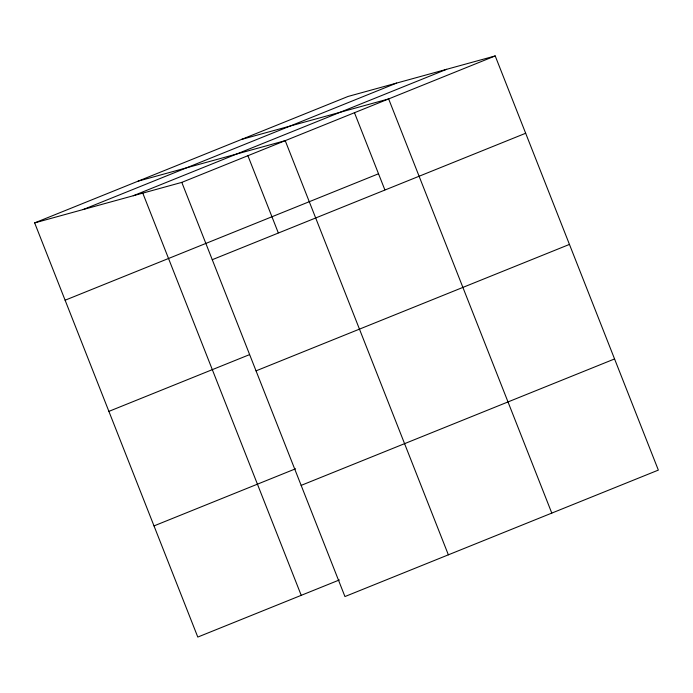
<?xml version="1.0" encoding="UTF-8"?>
<svg xmlns="http://www.w3.org/2000/svg" width="693" height="693" viewBox="0 0 693 693"><rect width="100%" height="100%" fill="white"/><g stroke="black" fill="none" stroke-linecap="round" stroke-linejoin="round"><path stroke-width="1.04" d="M34.65 222.895L348.059 96.448L495.209 55.934L658.35 470.105L344.941 596.552L181.8 182.38L34.65 222.895L197.791 637.066L339.379 579.946M83.212 209.529L396.621 83.082M133.238 195.755L446.647 69.309M181.8 182.38L495.209 55.934M65.107 300.216L378.517 173.77M212.257 259.702L525.666 133.255M108.896 411.373L249.471 354.66M256.038 370.859L569.447 244.421M154.011 525.9L295.59 468.78M301.152 485.386L614.561 358.948M241.502 139.44L388.643 98.926L551.793 513.097M138.072 181.168L285.221 140.653L448.362 554.824M354.392 112.517L384.832 189.795M247.825 155.509L278.265 232.787M142.819 193.217L301.221 595.339"/></g></svg>
